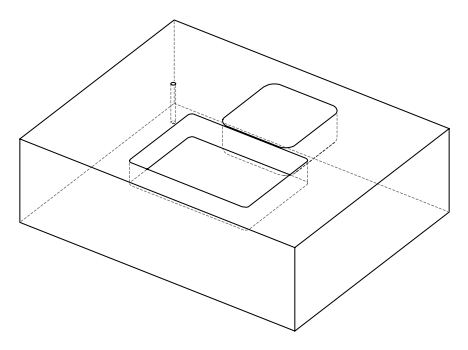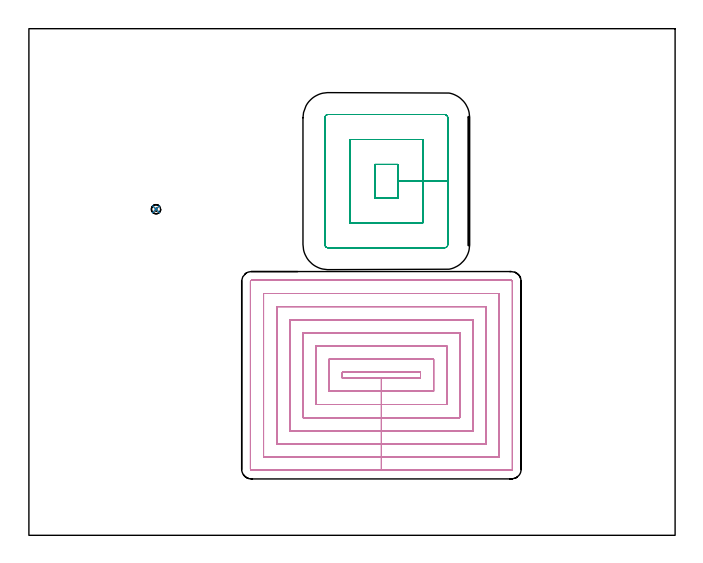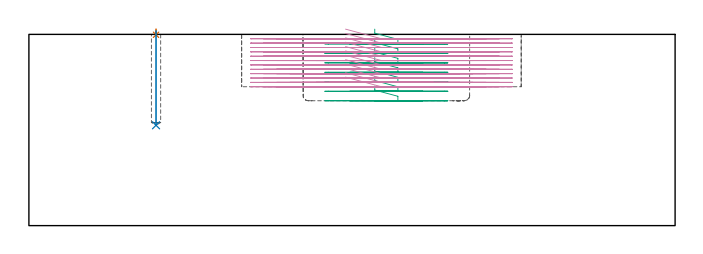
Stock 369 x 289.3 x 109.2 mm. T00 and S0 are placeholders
(PLAN: 4 operations, 3 tool changes, 70.2 min)
(1 SPOT_DRILL | STEP1POCKET | NXT0321_9005460120000 | 0.03 min | 0 mm3)
(2 DRILL_BLIND_HOLE_INTO_CENTER | STEP1POCKET | UGT0301_448 | 0.22 min | 1107 mm3)
(3 MILL_RECTANGULAR_POCKET | POCKET_RECTANGULAR_STRAIGHT | NXT0201_007 | Follow Part, ap 6.25, ae 75% | 8.81 min | 357193 mm3)
(4 MILL_RECTANGULAR_POCKET_1 | POCKET_RECTANGULAR_STRAIGHT_1 | NXT0201_013 | Follow Part, ap 2.5, ae 75% | 61.1 min | 564261 mm3)
(TOOL NXT0321_9005460120000 | NC Spot Drill, 142deg, 12mm, Carbide, Uncoated | D12 PA142 FL30 Z2)
(TOOL UGT0301_448 | Carbide Drill 5.3 mm | D5.3 PA118 FL52 Z2)
(TOOL NXT0201_007 | ENDMILL 25mm [R216.25-25050GCK54P 1620] | D25 R3 FL54 Z5)
(TOOL NXT0201_013 | ENDMILL 10mm | D10 FL30 Z4)
(OP 1 SPOT_DRILL)
G17 G21 G94 G90
T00 M6
G54
G17 G0 G90 X72.6 Y186.2 S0 M3
G43 Z119.2 H0
G94 G81 G98 Z108.972 F250. R112.2
G80
M5
M2
(OP 2 DRILL_BLIND_HOLE_INTO_CENTER)
G17 G21 G94 G90
T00 M6
G54
G17 G0 G90 X72.6 Y186.2 S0 M3
G43 Z119.2 H0
G94 G81 G98 Z57.3 F250. R111.2
G80
M5
M2
(OP 3 MILL_RECTANGULAR_POCKET)
G17 G21 G94 G90
T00 M6
G54
G17 G0 G90 X197.5 Y201.352 S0 M3
G43 Z119.2 H1
Z112.2
G94 G1 Y192.7 Z109.881 F250.
X210.7 Z106.345
Y202.25 Z103.786
Y211.8 F500.
X197.5
Y192.7
X210.7
Y202.25
X224.95
Y226.05
X183.25
Y178.45
X224.95
Y202.25
X239.2
Y238.4
G3 X237.3 Y240.3 R1.9
G1 X170.9
G3 X169. Y238.4 R1.9
G1 Y166.1
G3 X170.9 Y164.2 R1.9
G1 X237.3
G3 X239.2 Y166.1 R1.9
G1 Y202.25
Y203.25
G0 X197.5 Y201.352 Z106.786
G1 Y192.7 Z104.467 F250.
X210.7 Z100.93
Y202.25 Z98.371
Y211.8 F500.
X197.5
Y192.7
X210.7
Y202.25
X224.95
Y226.05
X183.25
Y178.45
X224.95
Y202.25
X239.2
Y238.4
G3 X237.3 Y240.3 R1.9
G1 X170.9
G3 X169. Y238.4 R1.9
G1 Y166.1
G3 X170.9 Y164.2 R1.9
G1 X237.3
G3 X239.2 Y166.1 R1.9
G1 Y202.25
Y203.25
G0 X197.5 Y201.352 Z101.371
G1 Y192.7 Z99.053 F250.
X210.7 Z95.516
Y202.25 Z92.957
Y211.8 F500.
X197.5
Y192.7
X210.7
Y202.25
X224.95
Y226.05
X183.25
Y178.45
X224.95
Y202.25
X239.2
Y238.4
G3 X237.3 Y240.3 R1.9
G1 X170.9
G3 X169. Y238.4 R1.9
G1 Y166.1
G3 X170.9 Y164.2 R1.9
G1 X237.3
G3 X239.2 Y166.1 R1.9
G1 Y202.25
Y203.25
G0 X197.5 Y201.352 Z95.957
G1 Y192.7 Z93.639 F250.
X210.7 Z90.102
Y202.25 Z87.543
Y211.8 F500.
X197.5
Y192.7
X210.7
Y202.25
X224.95
Y226.05
X183.25
Y178.45
X224.95
Y202.25
X239.2
Y238.4
G3 X237.3 Y240.3 R1.9
G1 X170.9
G3 X169. Y238.4 R1.9
G1 Y166.1
G3 X170.9 Y164.2 R1.9
G1 X237.3
G3 X239.2 Y166.1 R1.9
G1 Y202.25
Y203.25
G0 X197.5 Y201.352 Z90.543
G1 Y192.7 Z88.224 F250.
X210.7 Z84.687
Y202.25 Z82.129
Y211.8 F500.
X197.5
Y192.7
X210.7
Y202.25
X224.95
Y226.05
X183.25
Y178.45
X224.95
Y202.25
X239.2
Y238.4
G3 X237.3 Y240.3 R1.9
G1 X170.9
G3 X169. Y238.4 R1.9
G1 Y166.1
G3 X170.9 Y164.2 R1.9
G1 X237.3
G3 X239.2 Y166.1 R1.9
G1 Y202.25
Y203.25
G0 X197.5 Y201.352 Z85.129
G1 Y192.7 Z82.81 F250.
X210.7 Z79.273
Y202.25 Z76.714
Y211.8 F500.
X197.5
Y192.7
X210.7
Y202.25
X224.95
Y226.05
X183.25
Y178.45
X224.95
Y202.25
X239.2
Y238.4
G3 X237.3 Y240.3 R1.9
G1 X170.9
G3 X169. Y238.4 R1.9
G1 Y166.1
G3 X170.9 Y164.2 R1.9
G1 X237.3
G3 X239.2 Y166.1 R1.9
G1 Y202.25
Y203.25
G0 X197.5 Y201.352 Z79.714
G1 Y192.7 Z77.396 F250.
X210.7 Z73.859
Y202.25 Z71.3
Y211.8 F500.
X197.5
Y192.7
X210.7
Y202.25
X224.95
Y226.05
X183.25
Y178.45
X224.95
Y202.25
X239.2
Y238.4
G3 X237.3 Y240.3 R1.9
G1 X170.9
G3 X169. Y238.4 R1.9
G1 Y166.1
G3 X170.9 Y164.2 R1.9
G1 X237.3
G3 X239.2 Y166.1 R1.9
G1 Y202.25
Y203.25
G0 Z119.2
M5
M2
(OP 4 MILL_RECTANGULAR_POCKET_1)
G17 G21 G94 G90
T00 M6
G54
G17 G0 G90 X180.805 Y89.7 S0 M3
G43 Z119.2 H0
Z112.2
G94 G1 X201.3 Z106.708 F250.
X223.6 F500.
Y93.1
X179.
Y89.7
X201.3
Y82.2
X231.1
Y100.6
X171.5
Y82.2
X201.3
Y74.7
X238.6
Y108.1
X164.
Y74.7
X201.3
Y67.2
X246.1
Y115.6
X156.5
Y67.2
X201.3
Y59.7
X253.6
Y123.1
X149.
Y59.7
X201.3
Y52.2
X261.1
Y130.6
X141.5
Y52.2
X201.3
Y44.7
X268.6
Y138.1
X134.
Y44.7
X201.3
Y37.2
X275.5
G3 X276.1 Y37.8 R0.6
G1 Y145.
G3 X275.5 Y145.6 R0.6
G1 X127.1
G3 X126.5 Y145. R0.6
G1 Y37.8
G3 X127.1 Y37.2 R0.6
G1 X201.3
X202.3
G0 X180.805 Y89.7 Z109.708
G1 X201.3 Z104.217 F250.
X223.6 F500.
Y93.1
X179.
Y89.7
X201.3
Y82.2
X231.1
Y100.6
X171.5
Y82.2
X201.3
Y74.7
X238.6
Y108.1
X164.
Y74.7
X201.3
Y67.2
X246.1
Y115.6
X156.5
Y67.2
X201.3
Y59.7
X253.6
Y123.1
X149.
Y59.7
X201.3
Y52.2
X261.1
Y130.6
X141.5
Y52.2
X201.3
Y44.7
X268.6
Y138.1
X134.
Y44.7
X201.3
Y37.2
X275.5
G3 X276.1 Y37.8 R0.6
G1 Y145.
G3 X275.5 Y145.6 R0.6
G1 X127.1
G3 X126.5 Y145. R0.6
G1 Y37.8
G3 X127.1 Y37.2 R0.6
G1 X201.3
X202.3
G0 X180.805 Y89.7 Z107.217
G1 X201.3 Z101.725 F250.
X223.6 F500.
Y93.1
X179.
Y89.7
X201.3
Y82.2
X231.1
Y100.6
X171.5
Y82.2
X201.3
Y74.7
X238.6
Y108.1
X164.
Y74.7
X201.3
Y67.2
X246.1
Y115.6
X156.5
Y67.2
X201.3
Y59.7
X253.6
Y123.1
X149.
Y59.7
X201.3
Y52.2
X261.1
Y130.6
X141.5
Y52.2
X201.3
Y44.7
X268.6
Y138.1
X134.
Y44.7
X201.3
Y37.2
X275.5
G3 X276.1 Y37.8 R0.6
G1 Y145.
G3 X275.5 Y145.6 R0.6
G1 X127.1
G3 X126.5 Y145. R0.6
G1 Y37.8
G3 X127.1 Y37.2 R0.6
G1 X201.3
X202.3
G0 X180.805 Y89.7 Z104.725
G1 X201.3 Z99.233 F250.
X223.6 F500.
Y93.1
X179.
Y89.7
X201.3
Y82.2
X231.1
Y100.6
X171.5
Y82.2
X201.3
Y74.7
X238.6
Y108.1
X164.
Y74.7
X201.3
Y67.2
X246.1
Y115.6
X156.5
Y67.2
X201.3
Y59.7
X253.6
Y123.1
X149.
Y59.7
X201.3
Y52.2
X261.1
Y130.6
X141.5
Y52.2
X201.3
Y44.7
X268.6
Y138.1
X134.
Y44.7
X201.3
Y37.2
X275.5
G3 X276.1 Y37.8 R0.6
G1 Y145.
G3 X275.5 Y145.6 R0.6
G1 X127.1
G3 X126.5 Y145. R0.6
G1 Y37.8
G3 X127.1 Y37.2 R0.6
G1 X201.3
X202.3
G0 X180.805 Y89.7 Z102.233
G1 X201.3 Z96.742 F250.
X223.6 F500.
Y93.1
X179.
Y89.7
X201.3
Y82.2
X231.1
Y100.6
X171.5
Y82.2
X201.3
Y74.7
X238.6
Y108.1
X164.
Y74.7
X201.3
Y67.2
X246.1
Y115.6
X156.5
Y67.2
X201.3
Y59.7
X253.6
Y123.1
X149.
Y59.7
X201.3
Y52.2
X261.1
Y130.6
X141.5
Y52.2
X201.3
Y44.7
X268.6
Y138.1
X134.
Y44.7
X201.3
Y37.2
X275.5
G3 X276.1 Y37.8 R0.6
G1 Y145.
G3 X275.5 Y145.6 R0.6
G1 X127.1
G3 X126.5 Y145. R0.6
G1 Y37.8
G3 X127.1 Y37.2 R0.6
G1 X201.3
X202.3
G0 X180.805 Y89.7 Z99.742
G1 X201.3 Z94.25 F250.
X223.6 F500.
Y93.1
X179.
Y89.7
X201.3
Y82.2
X231.1
Y100.6
X171.5
Y82.2
X201.3
Y74.7
X238.6
Y108.1
X164.
Y74.7
X201.3
Y67.2
X246.1
Y115.6
X156.5
Y67.2
X201.3
Y59.7
X253.6
Y123.1
X149.
Y59.7
X201.3
Y52.2
X261.1
Y130.6
X141.5
Y52.2
X201.3
Y44.7
X268.6
Y138.1
X134.
Y44.7
X201.3
Y37.2
X275.5
G3 X276.1 Y37.8 R0.6
G1 Y145.
G3 X275.5 Y145.6 R0.6
G1 X127.1
G3 X126.5 Y145. R0.6
G1 Y37.8
G3 X127.1 Y37.2 R0.6
G1 X201.3
X202.3
G0 X180.805 Y89.7 Z97.25
G1 X201.3 Z91.758 F250.
X223.6 F500.
Y93.1
X179.
Y89.7
X201.3
Y82.2
X231.1
Y100.6
X171.5
Y82.2
X201.3
Y74.7
X238.6
Y108.1
X164.
Y74.7
X201.3
Y67.2
X246.1
Y115.6
X156.5
Y67.2
X201.3
Y59.7
X253.6
Y123.1
X149.
Y59.7
X201.3
Y52.2
X261.1
Y130.6
X141.5
Y52.2
X201.3
Y44.7
X268.6
Y138.1
X134.
Y44.7
X201.3
Y37.2
X275.5
G3 X276.1 Y37.8 R0.6
G1 Y145.
G3 X275.5 Y145.6 R0.6
G1 X127.1
G3 X126.5 Y145. R0.6
G1 Y37.8
G3 X127.1 Y37.2 R0.6
G1 X201.3
X202.3
G0 X180.805 Y89.7 Z94.758
G1 X201.3 Z89.267 F250.
X223.6 F500.
Y93.1
X179.
Y89.7
X201.3
Y82.2
X231.1
Y100.6
X171.5
Y82.2
X201.3
Y74.7
X238.6
Y108.1
X164.
Y74.7
X201.3
Y67.2
X246.1
Y115.6
X156.5
Y67.2
X201.3
Y59.7
X253.6
Y123.1
X149.
Y59.7
X201.3
Y52.2
X261.1
Y130.6
X141.5
Y52.2
X201.3
Y44.7
X268.6
Y138.1
X134.
Y44.7
X201.3
Y37.2
X275.5
G3 X276.1 Y37.8 R0.6
G1 Y145.
G3 X275.5 Y145.6 R0.6
G1 X127.1
G3 X126.5 Y145. R0.6
G1 Y37.8
G3 X127.1 Y37.2 R0.6
G1 X201.3
X202.3
G0 X180.805 Y89.7 Z92.267
G1 X201.3 Z86.775 F250.
X223.6 F500.
Y93.1
X179.
Y89.7
X201.3
Y82.2
X231.1
Y100.6
X171.5
Y82.2
X201.3
Y74.7
X238.6
Y108.1
X164.
Y74.7
X201.3
Y67.2
X246.1
Y115.6
X156.5
Y67.2
X201.3
Y59.7
X253.6
Y123.1
X149.
Y59.7
X201.3
Y52.2
X261.1
Y130.6
X141.5
Y52.2
X201.3
Y44.7
X268.6
Y138.1
X134.
Y44.7
X201.3
Y37.2
X275.5
G3 X276.1 Y37.8 R0.6
G1 Y145.
G3 X275.5 Y145.6 R0.6
G1 X127.1
G3 X126.5 Y145. R0.6
G1 Y37.8
G3 X127.1 Y37.2 R0.6
G1 X201.3
X202.3
G0 X180.805 Y89.7 Z89.775
G1 X201.3 Z84.283 F250.
X223.6 F500.
Y93.1
X179.
Y89.7
X201.3
Y82.2
X231.1
Y100.6
X171.5
Y82.2
X201.3
Y74.7
X238.6
Y108.1
X164.
Y74.7
X201.3
Y67.2
X246.1
Y115.6
X156.5
Y67.2
X201.3
Y59.7
X253.6
Y123.1
X149.
Y59.7
X201.3
Y52.2
X261.1
Y130.6
X141.5
Y52.2
X201.3
Y44.7
X268.6
Y138.1
X134.
Y44.7
X201.3
Y37.2
X275.5
G3 X276.1 Y37.8 R0.6
G1 Y145.
G3 X275.5 Y145.6 R0.6
G1 X127.1
G3 X126.5 Y145. R0.6
G1 Y37.8
G3 X127.1 Y37.2 R0.6
G1 X201.3
X202.3
G0 X180.805 Y89.7 Z87.283
G1 X201.3 Z81.792 F250.
X223.6 F500.
Y93.1
X179.
Y89.7
X201.3
Y82.2
X231.1
Y100.6
X171.5
Y82.2
X201.3
Y74.7
X238.6
Y108.1
X164.
Y74.7
X201.3
Y67.2
X246.1
Y115.6
X156.5
Y67.2
X201.3
Y59.7
X253.6
Y123.1
X149.
Y59.7
X201.3
Y52.2
X261.1
Y130.6
X141.5
Y52.2
X201.3
Y44.7
X268.6
Y138.1
X134.
Y44.7
X201.3
Y37.2
X275.5
G3 X276.1 Y37.8 R0.6
G1 Y145.
G3 X275.5 Y145.6 R0.6
G1 X127.1
G3 X126.5 Y145. R0.6
G1 Y37.8
G3 X127.1 Y37.2 R0.6
G1 X201.3
X202.3
G0 X180.805 Y89.7 Z84.792
G1 X201.3 Z79.3 F250.
X223.6 F500.
Y93.1
X179.
Y89.7
X201.3
Y82.2
X231.1
Y100.6
X171.5
Y82.2
X201.3
Y74.7
X238.6
Y108.1
X164.
Y74.7
X201.3
Y67.2
X246.1
Y115.6
X156.5
Y67.2
X201.3
Y59.7
X253.6
Y123.1
X149.
Y59.7
X201.3
Y52.2
X261.1
Y130.6
X141.5
Y52.2
X201.3
Y44.7
X268.6
Y138.1
X134.
Y44.7
X201.3
Y37.2
X275.5
G3 X276.1 Y37.8 R0.6
G1 Y145.
G3 X275.5 Y145.6 R0.6
G1 X127.1
G3 X126.5 Y145. R0.6
G1 Y37.8
G3 X127.1 Y37.2 R0.6
G1 X201.3
X202.3
G0 Z119.2
M5
M2
